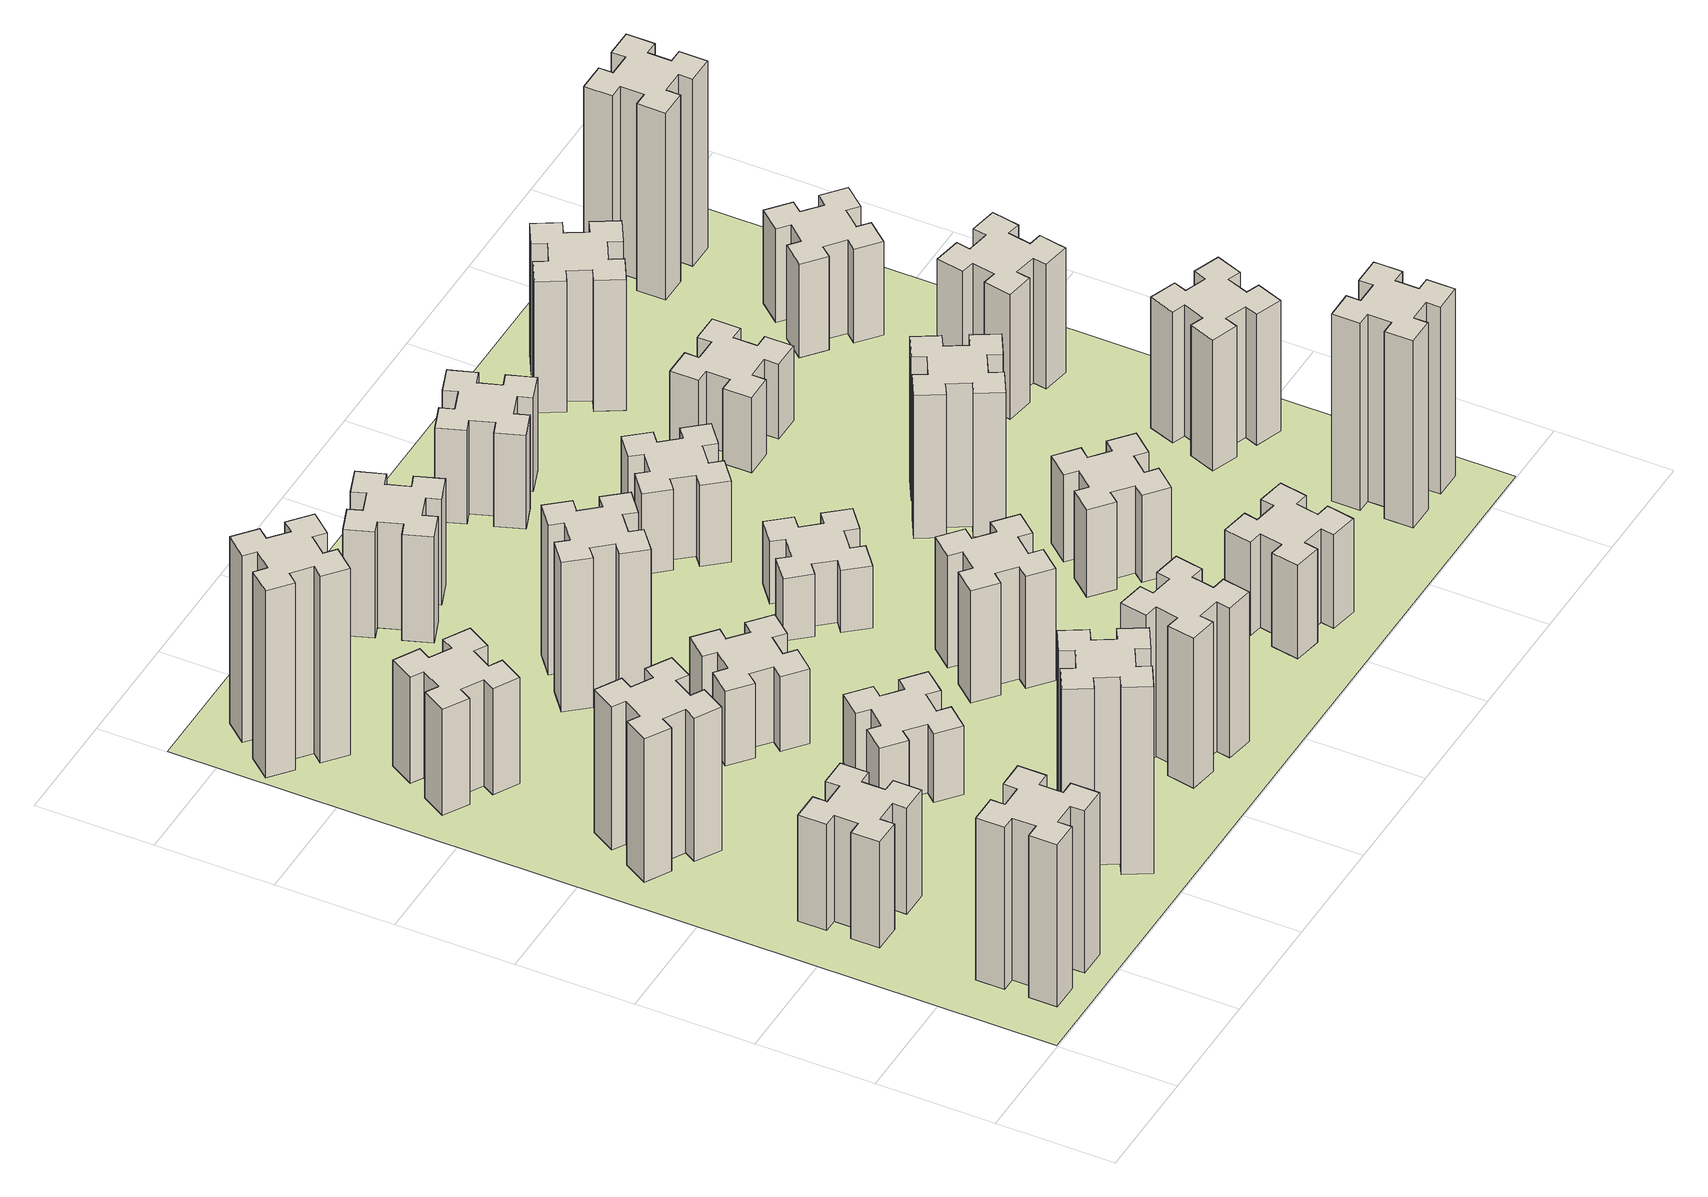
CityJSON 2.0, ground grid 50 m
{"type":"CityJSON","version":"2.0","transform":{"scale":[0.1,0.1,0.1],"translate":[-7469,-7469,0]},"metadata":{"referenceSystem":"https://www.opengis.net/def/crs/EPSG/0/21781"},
"CityObjects":{
"building1":{"type":"Building","attributes":{"class":"1000","function":"1000","usage":"1000","yearOfConstruction":2016,"roofType":"1000","measuredHeight":78,"storeysAboveGround":30,"storeysBelowGround":0},"geometry":[{"type":"Solid","lod":"1","boundaries":[[[[0,1,2,3,4,5,6,7,8,9,10,11,12,13,14,15,16,17,18,19]],[[17,16,20,21]],[[16,15,22,20]],[[15,14,23,22]],[[14,13,24,23]],[[13,12,25,24]],[[12,11,26,25]],[[11,10,27,26]],[[10,9,28,27]],[[9,8,29,28]],[[8,7,30,29]],[[7,6,31,30]],[[6,5,32,31]],[[5,4,33,32]],[[4,3,34,33]],[[3,2,35,34]],[[2,1,36,35]],[[1,0,37,36]],[[0,19,38,37]],[[19,18,39,38]],[[18,17,21,39]],[[24,25,26,27,28,29,30,31,32,33,34,35,36,37,38,39,21,20,22,23]]]]}]},
"building2":{"type":"Building","attributes":{"class":"1000","function":"1000","usage":"1000","yearOfConstruction":2016,"roofType":"1000","measuredHeight":51,"storeysAboveGround":30,"storeysBelowGround":0},"geometry":[{"type":"Solid","lod":"1","boundaries":[[[[40,41,42,43,44,45,46,47,48,49,50,51,52,53,54,55,56,57,58,59]],[[57,56,60,61]],[[56,55,62,60]],[[55,54,63,62]],[[54,53,64,63]],[[53,52,65,64]],[[52,51,66,65]],[[51,50,67,66]],[[50,49,68,67]],[[49,48,69,68]],[[48,47,70,69]],[[47,46,71,70]],[[46,45,72,71]],[[45,44,73,72]],[[44,43,74,73]],[[43,42,75,74]],[[42,41,76,75]],[[41,40,77,76]],[[40,59,78,77]],[[59,58,79,78]],[[58,57,61,79]],[[64,65,66,67,68,69,70,71,72,73,74,75,76,77,78,79,61,60,62,63]]]]}]},
"building3":{"type":"Building","attributes":{"class":"1000","function":"1000","usage":"1000","yearOfConstruction":2016,"roofType":"1000","measuredHeight":69,"storeysAboveGround":30,"storeysBelowGround":0},"geometry":[{"type":"Solid","lod":"1","boundaries":[[[[80,81,82,83,84,85,86,87,88,89,90,91,92,93,94,95,96,97,98,99]],[[97,96,100,101]],[[96,95,102,100]],[[95,94,103,102]],[[94,93,104,103]],[[93,92,105,104]],[[92,91,106,105]],[[91,90,107,106]],[[90,89,108,107]],[[89,88,109,108]],[[88,87,110,109]],[[87,86,111,110]],[[86,85,112,111]],[[85,84,113,112]],[[84,83,114,113]],[[83,82,115,114]],[[82,81,116,115]],[[81,80,117,116]],[[80,99,118,117]],[[99,98,119,118]],[[98,97,101,119]],[[104,105,106,107,108,109,110,111,112,113,114,115,116,117,118,119,101,100,102,103]]]]}]},
"building4":{"type":"Building","attributes":{"class":"1000","function":"1000","usage":"1000","yearOfConstruction":2016,"roofType":"1000","measuredHeight":51,"storeysAboveGround":30,"storeysBelowGround":0},"geometry":[{"type":"Solid","lod":"1","boundaries":[[[[120,121,122,123,124,125,126,127,128,129,130,131,132,133,134,135,136,137,138,139]],[[137,136,140,141]],[[136,135,142,140]],[[135,134,143,142]],[[134,133,144,143]],[[133,132,145,144]],[[132,131,146,145]],[[131,130,147,146]],[[130,129,148,147]],[[129,128,149,148]],[[128,127,150,149]],[[127,126,151,150]],[[126,125,152,151]],[[125,124,153,152]],[[124,123,154,153]],[[123,122,155,154]],[[122,121,156,155]],[[121,120,157,156]],[[120,139,158,157]],[[139,138,159,158]],[[138,137,141,159]],[[144,145,146,147,148,149,150,151,152,153,154,155,156,157,158,159,141,140,142,143]]]]}]},
"building5":{"type":"Building","attributes":{"class":"1000","function":"1000","usage":"1000","yearOfConstruction":2016,"roofType":"1000","measuredHeight":90,"storeysAboveGround":30,"storeysBelowGround":0},"geometry":[{"type":"Solid","lod":"1","boundaries":[[[[160,161,162,163,164,165,166,167,168,169,170,171,172,173,174,175,176,177,178,179]],[[177,176,180,181]],[[176,175,182,180]],[[175,174,183,182]],[[174,173,184,183]],[[173,172,185,184]],[[172,171,186,185]],[[171,170,187,186]],[[170,169,188,187]],[[169,168,189,188]],[[168,167,190,189]],[[167,166,191,190]],[[166,165,192,191]],[[165,164,193,192]],[[164,163,194,193]],[[163,162,195,194]],[[162,161,196,195]],[[161,160,197,196]],[[160,179,198,197]],[[179,178,199,198]],[[178,177,181,199]],[[184,185,186,187,188,189,190,191,192,193,194,195,196,197,198,199,181,180,182,183]]]]}]},
"building6":{"type":"Building","attributes":{"class":"1000","function":"1000","usage":"1000","yearOfConstruction":2016,"roofType":"1000","measuredHeight":90,"storeysAboveGround":30,"storeysBelowGround":0},"geometry":[{"type":"Solid","lod":"1","boundaries":[[[[200,201,202,203,204,205,206,207,208,209,210,211,212,213,214,215,216,217,218,219]],[[217,216,220,221]],[[216,215,222,220]],[[215,214,223,222]],[[214,213,224,223]],[[213,212,225,224]],[[212,211,226,225]],[[211,210,227,226]],[[210,209,228,227]],[[209,208,229,228]],[[208,207,230,229]],[[207,206,231,230]],[[206,205,232,231]],[[205,204,233,232]],[[204,203,234,233]],[[203,202,235,234]],[[202,201,236,235]],[[201,200,237,236]],[[200,219,238,237]],[[219,218,239,238]],[[218,217,221,239]],[[224,225,226,227,228,229,230,231,232,233,234,235,236,237,238,239,221,220,222,223]]]]}]},
"building7":{"type":"Building","attributes":{"class":"1000","function":"1000","usage":"1000","yearOfConstruction":2016,"roofType":"1000","measuredHeight":33,"storeysAboveGround":30,"storeysBelowGround":0},"geometry":[{"type":"Solid","lod":"1","boundaries":[[[[240,241,242,243,244,245,246,247,248,249,250,251,252,253,254,255,256,257,258,259]],[[257,256,260,261]],[[256,255,262,260]],[[255,254,263,262]],[[254,253,264,263]],[[253,252,265,264]],[[252,251,266,265]],[[251,250,267,266]],[[250,249,268,267]],[[249,248,269,268]],[[248,247,270,269]],[[247,246,271,270]],[[246,245,272,271]],[[245,244,273,272]],[[244,243,274,273]],[[243,242,275,274]],[[242,241,276,275]],[[241,240,277,276]],[[240,259,278,277]],[[259,258,279,278]],[[258,257,261,279]],[[264,265,266,267,268,269,270,271,272,273,274,275,276,277,278,279,261,260,262,263]]]]}]},
"building8":{"type":"Building","attributes":{"class":"1000","function":"1000","usage":"1000","yearOfConstruction":2016,"roofType":"1000","measuredHeight":36,"storeysAboveGround":30,"storeysBelowGround":0},"geometry":[{"type":"Solid","lod":"1","boundaries":[[[[280,281,282,283,284,285,286,287,288,289,290,291,292,293,294,295,296,297,298,299]],[[297,296,300,301]],[[296,295,302,300]],[[295,294,303,302]],[[294,293,304,303]],[[293,292,305,304]],[[292,291,306,305]],[[291,290,307,306]],[[290,289,308,307]],[[289,288,309,308]],[[288,287,310,309]],[[287,286,311,310]],[[286,285,312,311]],[[285,284,313,312]],[[284,283,314,313]],[[283,282,315,314]],[[282,281,316,315]],[[281,280,317,316]],[[280,299,318,317]],[[299,298,319,318]],[[298,297,301,319]],[[304,305,306,307,308,309,310,311,312,313,314,315,316,317,318,319,301,300,302,303]]]]}]},
"building9":{"type":"Building","attributes":{"class":"1000","function":"1000","usage":"1000","yearOfConstruction":2016,"roofType":"1000","measuredHeight":72,"storeysAboveGround":30,"storeysBelowGround":0},"geometry":[{"type":"Solid","lod":"1","boundaries":[[[[320,321,322,323,324,325,326,327,328,329,330,331,332,333,334,335,336,337,338,339]],[[337,336,340,341]],[[336,335,342,340]],[[335,334,343,342]],[[334,333,344,343]],[[333,332,345,344]],[[332,331,346,345]],[[331,330,347,346]],[[330,329,348,347]],[[329,328,349,348]],[[328,327,350,349]],[[327,326,351,350]],[[326,325,352,351]],[[325,324,353,352]],[[324,323,354,353]],[[323,322,355,354]],[[322,321,356,355]],[[321,320,357,356]],[[320,339,358,357]],[[339,338,359,358]],[[338,337,341,359]],[[344,345,346,347,348,349,350,351,352,353,354,355,356,357,358,359,341,340,342,343]]]]}]},
"building10":{"type":"Building","attributes":{"class":"1000","function":"1000","usage":"1000","yearOfConstruction":2016,"roofType":"1000","measuredHeight":72,"storeysAboveGround":30,"storeysBelowGround":0},"geometry":[{"type":"Solid","lod":"1","boundaries":[[[[360,361,362,363,364,365,366,367,368,369,370,371,372,373,374,375,376,377,378,379]],[[377,376,380,381]],[[376,375,382,380]],[[375,374,383,382]],[[374,373,384,383]],[[373,372,385,384]],[[372,371,386,385]],[[371,370,387,386]],[[370,369,388,387]],[[369,368,389,388]],[[368,367,390,389]],[[367,366,391,390]],[[366,365,392,391]],[[365,364,393,392]],[[364,363,394,393]],[[363,362,395,394]],[[362,361,396,395]],[[361,360,397,396]],[[360,379,398,397]],[[379,378,399,398]],[[378,377,381,399]],[[384,385,386,387,388,389,390,391,392,393,394,395,396,397,398,399,381,380,382,383]]]]}]},
"building11":{"type":"Building","attributes":{"class":"1000","function":"1000","usage":"1000","yearOfConstruction":2016,"roofType":"1000","measuredHeight":51,"storeysAboveGround":30,"storeysBelowGround":0},"geometry":[{"type":"Solid","lod":"1","boundaries":[[[[400,401,402,403,404,405,406,407,408,409,410,411,412,413,414,415,416,417,418,419]],[[417,416,420,421]],[[416,415,422,420]],[[415,414,423,422]],[[414,413,424,423]],[[413,412,425,424]],[[412,411,426,425]],[[411,410,427,426]],[[410,409,428,427]],[[409,408,429,428]],[[408,407,430,429]],[[407,406,431,430]],[[406,405,432,431]],[[405,404,433,432]],[[404,403,434,433]],[[403,402,435,434]],[[402,401,436,435]],[[401,400,437,436]],[[400,419,438,437]],[[419,418,439,438]],[[418,417,421,439]],[[424,425,426,427,428,429,430,431,432,433,434,435,436,437,438,439,421,420,422,423]]]]}]},
"building12":{"type":"Building","attributes":{"class":"1000","function":"1000","usage":"1000","yearOfConstruction":2016,"roofType":"1000","measuredHeight":54,"storeysAboveGround":30,"storeysBelowGround":0},"geometry":[{"type":"Solid","lod":"1","boundaries":[[[[440,441,442,443,444,445,446,447,448,449,450,451,452,453,454,455,456,457,458,459]],[[457,456,460,461]],[[456,455,462,460]],[[455,454,463,462]],[[454,453,464,463]],[[453,452,465,464]],[[452,451,466,465]],[[451,450,467,466]],[[450,449,468,467]],[[449,448,469,468]],[[448,447,470,469]],[[447,446,471,470]],[[446,445,472,471]],[[445,444,473,472]],[[444,443,474,473]],[[443,442,475,474]],[[442,441,476,475]],[[441,440,477,476]],[[440,459,478,477]],[[459,458,479,478]],[[458,457,461,479]],[[464,465,466,467,468,469,470,471,472,473,474,475,476,477,478,479,461,460,462,463]]]]}]},
"building13":{"type":"Building","attributes":{"class":"1000","function":"1000","usage":"1000","yearOfConstruction":2016,"roofType":"1000","measuredHeight":30,"storeysAboveGround":30,"storeysBelowGround":0},"geometry":[{"type":"Solid","lod":"1","boundaries":[[[[480,481,482,483,484,485,486,487,488,489,490,491,492,493,494,495,496,497,498,499]],[[497,496,500,501]],[[496,495,502,500]],[[495,494,503,502]],[[494,493,504,503]],[[493,492,505,504]],[[492,491,506,505]],[[491,490,507,506]],[[490,489,508,507]],[[489,488,509,508]],[[488,487,510,509]],[[487,486,511,510]],[[486,485,512,511]],[[485,484,513,512]],[[484,483,514,513]],[[483,482,515,514]],[[482,481,516,515]],[[481,480,517,516]],[[480,499,518,517]],[[499,498,519,518]],[[498,497,501,519]],[[504,505,506,507,508,509,510,511,512,513,514,515,516,517,518,519,501,500,502,503]]]]}]},
"building14":{"type":"Building","attributes":{"class":"1000","function":"1000","usage":"1000","yearOfConstruction":2016,"roofType":"1000","measuredHeight":45,"storeysAboveGround":30,"storeysBelowGround":0},"geometry":[{"type":"Solid","lod":"1","boundaries":[[[[520,521,522,523,524,525,526,527,528,529,530,531,532,533,534,535,536,537,538,539]],[[537,536,540,541]],[[536,535,542,540]],[[535,534,543,542]],[[534,533,544,543]],[[533,532,545,544]],[[532,531,546,545]],[[531,530,547,546]],[[530,529,548,547]],[[529,528,549,548]],[[528,527,550,549]],[[527,526,551,550]],[[526,525,552,551]],[[525,524,553,552]],[[524,523,554,553]],[[523,522,555,554]],[[522,521,556,555]],[[521,520,557,556]],[[520,539,558,557]],[[539,538,559,558]],[[538,537,541,559]],[[544,545,546,547,548,549,550,551,552,553,554,555,556,557,558,559,541,540,542,543]]]]}]},
"building15":{"type":"Building","attributes":{"class":"1000","function":"1000","usage":"1000","yearOfConstruction":2016,"roofType":"1000","measuredHeight":39,"storeysAboveGround":30,"storeysBelowGround":0},"geometry":[{"type":"Solid","lod":"1","boundaries":[[[[560,561,562,563,564,565,566,567,568,569,570,571,572,573,574,575,576,577,578,579]],[[577,576,580,581]],[[576,575,582,580]],[[575,574,583,582]],[[574,573,584,583]],[[573,572,585,584]],[[572,571,586,585]],[[571,570,587,586]],[[570,569,588,587]],[[569,568,589,588]],[[568,567,590,589]],[[567,566,591,590]],[[566,565,592,591]],[[565,564,593,592]],[[564,563,594,593]],[[563,562,595,594]],[[562,561,596,595]],[[561,560,597,596]],[[560,579,598,597]],[[579,578,599,598]],[[578,577,581,599]],[[584,585,586,587,588,589,590,591,592,593,594,595,596,597,598,599,581,580,582,583]]]]}]},
"building16":{"type":"Building","attributes":{"class":"1000","function":"1000","usage":"1000","yearOfConstruction":2016,"roofType":"1000","measuredHeight":45,"storeysAboveGround":30,"storeysBelowGround":0},"geometry":[{"type":"Solid","lod":"1","boundaries":[[[[600,601,602,603,604,605,606,607,608,609,610,611,612,613,614,615,616,617,618,619]],[[617,616,620,621]],[[616,615,622,620]],[[615,614,623,622]],[[614,613,624,623]],[[613,612,625,624]],[[612,611,626,625]],[[611,610,627,626]],[[610,609,628,627]],[[609,608,629,628]],[[608,607,630,629]],[[607,606,631,630]],[[606,605,632,631]],[[605,604,633,632]],[[604,603,634,633]],[[603,602,635,634]],[[602,601,636,635]],[[601,600,637,636]],[[600,619,638,637]],[[619,618,639,638]],[[618,617,621,639]],[[624,625,626,627,628,629,630,631,632,633,634,635,636,637,638,639,621,620,622,623]]]]}]},
"building17":{"type":"Building","attributes":{"class":"1000","function":"1000","usage":"1000","yearOfConstruction":2016,"roofType":"1000","measuredHeight":42,"storeysAboveGround":30,"storeysBelowGround":0},"geometry":[{"type":"Solid","lod":"1","boundaries":[[[[640,641,642,643,644,645,646,647,648,649,650,651,652,653,654,655,656,657,658,659]],[[657,656,660,661]],[[656,655,662,660]],[[655,654,663,662]],[[654,653,664,663]],[[653,652,665,664]],[[652,651,666,665]],[[651,650,667,666]],[[650,649,668,667]],[[649,648,669,668]],[[648,647,670,669]],[[647,646,671,670]],[[646,645,672,671]],[[645,644,673,672]],[[644,643,674,673]],[[643,642,675,674]],[[642,641,676,675]],[[641,640,677,676]],[[640,659,678,677]],[[659,658,679,678]],[[658,657,661,679]],[[664,665,666,667,668,669,670,671,672,673,674,675,676,677,678,679,661,660,662,663]]]]}]},
"building18":{"type":"Building","attributes":{"class":"1000","function":"1000","usage":"1000","yearOfConstruction":2016,"roofType":"1000","measuredHeight":69,"storeysAboveGround":30,"storeysBelowGround":0},"geometry":[{"type":"Solid","lod":"1","boundaries":[[[[680,681,682,683,684,685,686,687,688,689,690,691,692,693,694,695,696,697,698,699]],[[697,696,700,701]],[[696,695,702,700]],[[695,694,703,702]],[[694,693,704,703]],[[693,692,705,704]],[[692,691,706,705]],[[691,690,707,706]],[[690,689,708,707]],[[689,688,709,708]],[[688,687,710,709]],[[687,686,711,710]],[[686,685,712,711]],[[685,684,713,712]],[[684,683,714,713]],[[683,682,715,714]],[[682,681,716,715]],[[681,680,717,716]],[[680,699,718,717]],[[699,698,719,718]],[[698,697,701,719]],[[704,705,706,707,708,709,710,711,712,713,714,715,716,717,718,719,701,700,702,703]]]]}]},
"building19":{"type":"Building","attributes":{"class":"1000","function":"1000","usage":"1000","yearOfConstruction":2016,"roofType":"1000","measuredHeight":36,"storeysAboveGround":30,"storeysBelowGround":0},"geometry":[{"type":"Solid","lod":"1","boundaries":[[[[720,721,722,723,724,725,726,727,728,729,730,731,732,733,734,735,736,737,738,739]],[[737,736,740,741]],[[736,735,742,740]],[[735,734,743,742]],[[734,733,744,743]],[[733,732,745,744]],[[732,731,746,745]],[[731,730,747,746]],[[730,729,748,747]],[[729,728,749,748]],[[728,727,750,749]],[[727,726,751,750]],[[726,725,752,751]],[[725,724,753,752]],[[724,723,754,753]],[[723,722,755,754]],[[722,721,756,755]],[[721,720,757,756]],[[720,739,758,757]],[[739,738,759,758]],[[738,737,741,759]],[[744,745,746,747,748,749,750,751,752,753,754,755,756,757,758,759,741,740,742,743]]]]}]},
"building20":{"type":"Building","attributes":{"class":"1000","function":"1000","usage":"1000","yearOfConstruction":2016,"roofType":"1000","measuredHeight":90,"storeysAboveGround":30,"storeysBelowGround":0},"geometry":[{"type":"Solid","lod":"1","boundaries":[[[[760,761,762,763,764,765,766,767,768,769,770,771,772,773,774,775,776,777,778,779]],[[777,776,780,781]],[[776,775,782,780]],[[775,774,783,782]],[[774,773,784,783]],[[773,772,785,784]],[[772,771,786,785]],[[771,770,787,786]],[[770,769,788,787]],[[769,768,789,788]],[[768,767,790,789]],[[767,766,791,790]],[[766,765,792,791]],[[765,764,793,792]],[[764,763,794,793]],[[763,762,795,794]],[[762,761,796,795]],[[761,760,797,796]],[[760,779,798,797]],[[779,778,799,798]],[[778,777,781,799]],[[784,785,786,787,788,789,790,791,792,793,794,795,796,797,798,799,781,780,782,783]]]]}]},
"building21":{"type":"Building","attributes":{"class":"1000","function":"1000","usage":"1000","yearOfConstruction":2016,"roofType":"1000","measuredHeight":63,"storeysAboveGround":30,"storeysBelowGround":0},"geometry":[{"type":"Solid","lod":"1","boundaries":[[[[800,801,802,803,804,805,806,807,808,809,810,811,812,813,814,815,816,817,818,819]],[[817,816,820,821]],[[816,815,822,820]],[[815,814,823,822]],[[814,813,824,823]],[[813,812,825,824]],[[812,811,826,825]],[[811,810,827,826]],[[810,809,828,827]],[[809,808,829,828]],[[808,807,830,829]],[[807,806,831,830]],[[806,805,832,831]],[[805,804,833,832]],[[804,803,834,833]],[[803,802,835,834]],[[802,801,836,835]],[[801,800,837,836]],[[800,819,838,837]],[[819,818,839,838]],[[818,817,821,839]],[[824,825,826,827,828,829,830,831,832,833,834,835,836,837,838,839,821,820,822,823]]]]}]},
"building22":{"type":"Building","attributes":{"class":"1000","function":"1000","usage":"1000","yearOfConstruction":2016,"roofType":"1000","measuredHeight":63,"storeysAboveGround":30,"storeysBelowGround":0},"geometry":[{"type":"Solid","lod":"1","boundaries":[[[[840,841,842,843,844,845,846,847,848,849,850,851,852,853,854,855,856,857,858,859]],[[857,856,860,861]],[[856,855,862,860]],[[855,854,863,862]],[[854,853,864,863]],[[853,852,865,864]],[[852,851,866,865]],[[851,850,867,866]],[[850,849,868,867]],[[849,848,869,868]],[[848,847,870,869]],[[847,846,871,870]],[[846,845,872,871]],[[845,844,873,872]],[[844,843,874,873]],[[843,842,875,874]],[[842,841,876,875]],[[841,840,877,876]],[[840,859,878,877]],[[859,858,879,878]],[[858,857,861,879]],[[864,865,866,867,868,869,870,871,872,873,874,875,876,877,878,879,861,860,862,863]]]]}]},
"building23":{"type":"Building","attributes":{"class":"1000","function":"1000","usage":"1000","yearOfConstruction":2016,"roofType":"1000","measuredHeight":60,"storeysAboveGround":30,"storeysBelowGround":0},"geometry":[{"type":"Solid","lod":"1","boundaries":[[[[880,881,882,883,884,885,886,887,888,889,890,891,892,893,894,895,896,897,898,899]],[[897,896,900,901]],[[896,895,902,900]],[[895,894,903,902]],[[894,893,904,903]],[[893,892,905,904]],[[892,891,906,905]],[[891,890,907,906]],[[890,889,908,907]],[[889,888,909,908]],[[888,887,910,909]],[[887,886,911,910]],[[886,885,912,911]],[[885,884,913,912]],[[884,883,914,913]],[[883,882,915,914]],[[882,881,916,915]],[[881,880,917,916]],[[880,899,918,917]],[[899,898,919,918]],[[898,897,901,919]],[[904,905,906,907,908,909,910,911,912,913,914,915,916,917,918,919,901,900,902,903]]]]}]},
"building24":{"type":"Building","attributes":{"class":"1000","function":"1000","usage":"1000","yearOfConstruction":2016,"roofType":"1000","measuredHeight":45,"storeysAboveGround":30,"storeysBelowGround":0},"geometry":[{"type":"Solid","lod":"1","boundaries":[[[[920,921,922,923,924,925,926,927,928,929,930,931,932,933,934,935,936,937,938,939]],[[937,936,940,941]],[[936,935,942,940]],[[935,934,943,942]],[[934,933,944,943]],[[933,932,945,944]],[[932,931,946,945]],[[931,930,947,946]],[[930,929,948,947]],[[929,928,949,948]],[[928,927,950,949]],[[927,926,951,950]],[[926,925,952,951]],[[925,924,953,952]],[[924,923,954,953]],[[923,922,955,954]],[[922,921,956,955]],[[921,920,957,956]],[[920,939,958,957]],[[939,938,959,958]],[[938,937,941,959]],[[944,945,946,947,948,949,950,951,952,953,954,955,956,957,958,959,941,940,942,943]]]]}]},
"building25":{"type":"Building","attributes":{"class":"1000","function":"1000","usage":"1000","yearOfConstruction":2016,"roofType":"1000","measuredHeight":90,"storeysAboveGround":30,"storeysBelowGround":0},"geometry":[{"type":"Solid","lod":"1","boundaries":[[[[960,961,962,963,964,965,966,967,968,969,970,971,972,973,974,975,976,977,978,979]],[[977,976,980,981]],[[976,975,982,980]],[[975,974,983,982]],[[974,973,984,983]],[[973,972,985,984]],[[972,971,986,985]],[[971,970,987,986]],[[970,969,988,987]],[[969,968,989,988]],[[968,967,990,989]],[[967,966,991,990]],[[966,965,992,991]],[[965,964,993,992]],[[964,963,994,993]],[[963,962,995,994]],[[962,961,996,995]],[[961,960,997,996]],[[960,979,998,997]],[[979,978,999,998]],[[978,977,981,999]],[[984,985,986,987,988,989,990,991,992,993,994,995,996,997,998,999,981,980,982,983]]]]}]},
"landuse1":{"type":"LandUse","attributes":{"name":"plot1","function":"1010"},"geometry":[{"type":"MultiSurface","lod":"1","boundaries":[[[1000,1001,1002,1003]]]}]}
},
"vertices":[
[265,325,0],[265,225,0],[205,225,0],[205,105,0],[325,105,0],[325,165,0],[425,165,0],[425,105,0],[545,105,0],[545,225,0],[485,225,0],[485,325,0],[545,325,0],[545,445,0],[425,445,0],[425,385,0],[325,385,0],[325,445,0],[205,445,0],[205,325,0],[325,385,780],[325,445,780],[425,385,780],[425,445,780],[545,445,780],[545,325,780],[485,325,780],[485,225,780],[545,225,780],[545,105,780],[425,105,780],[425,165,780],[325,165,780],[325,105,780],[205,105,780],[205,225,780],[265,225,780],[265,325,780],[205,325,780],[205,445,780],
[265,1065,0],[265,965,0],[205,965,0],[205,845,0],[325,845,0],[325,905,0],[425,905,0],[425,845,0],[545,845,0],[545,965,0],[485,965,0],[485,1065,0],[545,1065,0],[545,1185,0],[425,1185,0],[425,1125,0],[325,1125,0],[325,1185,0],[205,1185,0],[205,1065,0],[325,1125,510],[325,1185,510],[425,1125,510],[425,1185,510],[545,1185,510],[545,1065,510],[485,1065,510],[485,965,510],[545,965,510],[545,845,510],[425,845,510],[425,905,510],[325,905,510],[325,845,510],[205,845,510],[205,965,510],[265,965,510],[265,1065,510],[205,1065,510],[205,1185,510],
[474,1926,0],[387,1976,0],[417,2028,0],[313,2088,0],[253,1984,0],[305,1954,0],[255,1867,0],[203,1897,0],[143,1793,0],[247,1733,0],[277,1785,0],[364,1735,0],[334,1683,0],[438,1623,0],[498,1727,0],[446,1757,0],[496,1844,0],[548,1814,0],[608,1918,0],[504,1978,0],[496,1844,690],[548,1814,690],[446,1757,690],[498,1727,690],[438,1623,690],[334,1683,690],[364,1735,690],[277,1785,690],[247,1733,690],[143,1793,690],[203,1897,690],[255,1867,690],[305,1954,690],[253,1984,690],[313,2088,690],[417,2028,690],[387,1976,690],[474,1926,690],[504,1978,690],[608,1918,690],
[446,2597,0],[496,2684,0],[548,2654,0],[608,2758,0],[504,2818,0],[474,2766,0],[387,2816,0],[417,2868,0],[313,2928,0],[253,2824,0],[305,2794,0],[255,2707,0],[203,2737,0],[143,2633,0],[247,2573,0],[277,2625,0],[364,2575,0],[334,2523,0],[438,2463,0],[498,2567,0],[364,2575,510],[334,2523,510],[277,2625,510],[247,2573,510],[143,2633,510],[203,2737,510],[255,2707,510],[305,2794,510],[253,2824,510],[313,2928,510],[417,2868,510],[387,2816,510],[474,2766,510],[504,2818,510],[608,2758,510],[548,2654,510],[496,2684,510],[446,2597,510],[498,2567,510],[438,2463,510],
[1127,255,0],[1214,305,0],[1244,253,0],[1348,313,0],[1288,417,0],[1236,387,0],[1186,474,0],[1238,504,0],[1178,608,0],[1074,548,0],[1104,496,0],[1017,446,0],[987,498,0],[883,438,0],[943,334,0],[995,364,0],[1045,277,0],[993,247,0],[1053,143,0],[1157,203,0],[1045,277,900],[993,247,900],[995,364,900],[943,334,900],[883,438,900],[987,498,900],[1017,446,900],[1104,496,900],[1074,548,900],[1178,608,900],[1238,504,900],[1186,474,900],[1236,387,900],[1288,417,900],[1348,313,900],[1244,253,900],[1214,305,900],[1127,255,900],[1157,203,900],[1053,143,900],
[384,3387,0],[308,3452,0],[346,3498,0],[254,3575,0],[177,3483,0],[223,3444,0],[159,3368,0],[113,3406,0],[36,3314,0],[128,3237,0],[166,3283,0],[243,3219,0],[204,3173,0],[296,3096,0],[373,3188,0],[327,3226,0],[392,3303,0],[438,3264,0],[515,3356,0],[423,3433,0],[392,3303,900],[438,3264,900],[327,3226,900],[373,3188,900],[296,3096,900],[204,3173,900],[243,3219,900],[166,3283,900],[128,3237,900],[36,3314,900],[113,3406,900],[159,3368,900],[223,3444,900],[177,3483,900],[254,3575,900],[346,3498,900],[308,3452,900],[384,3387,900],[423,3433,900],[515,3356,900],
[1224,1267,0],[1148,1332,0],[1186,1378,0],[1094,1455,0],[1017,1363,0],[1063,1324,0],[999,1248,0],[953,1286,0],[876,1194,0],[968,1117,0],[1006,1163,0],[1083,1099,0],[1044,1053,0],[1136,976,0],[1213,1068,0],[1167,1106,0],[1232,1183,0],[1278,1144,0],[1355,1236,0],[1263,1313,0],[1232,1183,330],[1278,1144,330],[1167,1106,330],[1213,1068,330],[1136,976,330],[1044,1053,330],[1083,1099,330],[1006,1163,330],[968,1117,330],[876,1194,330],[953,1286,330],[999,1248,330],[1063,1324,330],[1017,1363,330],[1094,1455,330],[1186,1378,330],[1148,1332,330],[1224,1267,330],[1263,1313,330],[1355,1236,330],
[1063,1964,0],[999,1888,0],[953,1926,0],[876,1834,0],[968,1757,0],[1006,1803,0],[1083,1739,0],[1044,1693,0],[1136,1616,0],[1213,1708,0],[1167,1746,0],[1232,1823,0],[1278,1784,0],[1355,1876,0],[1263,1953,0],[1224,1907,0],[1148,1972,0],[1186,2018,0],[1094,2095,0],[1017,2003,0],[1148,1972,360],[1186,2018,360],[1224,1907,360],[1263,1953,360],[1355,1876,360],[1278,1784,360],[1232,1823,360],[1167,1746,360],[1213,1708,360],[1136,1616,360],[1044,1693,360],[1083,1739,360],[1006,1803,360],[968,1757,360],[876,1834,360],[953,1926,360],[999,1888,360],[1063,1964,360],[1017,2003,360],[1094,2095,360],
[999,2463,0],[1063,2386,0],[1017,2348,0],[1094,2256,0],[1186,2333,0],[1148,2379,0],[1224,2443,0],[1263,2397,0],[1355,2474,0],[1278,2566,0],[1232,2528,0],[1167,2604,0],[1213,2643,0],[1136,2735,0],[1044,2658,0],[1083,2612,0],[1006,2547,0],[968,2593,0],[876,2516,0],[953,2424,0],[1006,2547,720],[968,2593,720],[1083,2612,720],[1044,2658,720],[1136,2735,720],[1213,2643,720],[1167,2604,720],[1232,2528,720],[1278,2566,720],[1355,2474,720],[1263,2397,720],[1224,2443,720],[1148,2379,720],[1186,2333,720],[1094,2256,720],[1017,2348,720],[1063,2386,720],[999,2463,720],[953,2424,720],[876,2516,720],
[1855,307,0],[1872,405,0],[1931,395,0],[1952,513,0],[1834,534,0],[1824,475,0],[1725,492,0],[1736,551,0],[1617,572,0],[1597,454,0],[1656,444,0],[1638,345,0],[1579,356,0],[1558,237,0],[1677,217,0],[1687,276,0],[1785,258,0],[1775,199,0],[1893,178,0],[1914,297,0],[1785,258,720],[1775,199,720],[1687,276,720],[1677,217,720],[1558,237,720],[1579,356,720],[1638,345,720],[1656,444,720],[1597,454,720],[1617,572,720],[1736,551,720],[1725,492,720],[1824,475,720],[1834,534,720],[1952,513,720],[1931,395,720],[1872,405,720],[1855,307,720],[1914,297,720],[1893,178,720],
[1125,3456,0],[1031,3422,0],[1010,3478,0],[897,3437,0],[939,3324,0],[995,3345,0],[1029,3251,0],[973,3230,0],[1014,3117,0],[1127,3159,0],[1106,3215,0],[1200,3249,0],[1220,3193,0],[1333,3234,0],[1292,3347,0],[1236,3326,0],[1202,3420,0],[1258,3440,0],[1217,3553,0],[1104,3512,0],[1202,3420,510],[1258,3440,510],[1236,3326,510],[1292,3347,510],[1333,3234,510],[1220,3193,510],[1200,3249,510],[1106,3215,510],[1127,3159,510],[1014,3117,510],[973,3230,510],[1029,3251,510],[995,3345,510],[939,3324,510],[897,3437,510],[1010,3478,510],[1031,3422,510],[1125,3456,510],[1104,3512,510],[1217,3553,510],
[1746,1163,0],[1823,1099,0],[1784,1053,0],[1876,976,0],[1953,1068,0],[1907,1106,0],[1972,1183,0],[2018,1144,0],[2095,1236,0],[2003,1313,0],[1964,1267,0],[1888,1332,0],[1926,1378,0],[1834,1455,0],[1757,1363,0],[1803,1324,0],[1739,1248,0],[1693,1286,0],[1616,1194,0],[1708,1117,0],[1739,1248,540],[1693,1286,540],[1803,1324,540],[1757,1363,540],[1834,1455,540],[1926,1378,540],[1888,1332,540],[1964,1267,540],[2003,1313,540],[2095,1236,540],[2018,1144,540],[1972,1183,540],[1907,1106,540],[1953,1068,540],[1876,976,540],[1784,1053,540],[1823,1099,540],[1746,1163,540],[1708,1117,540],[1616,1194,540],
[1972,1988,0],[1907,2064,0],[1953,2103,0],[1876,2195,0],[1784,2118,0],[1823,2072,0],[1746,2007,0],[1708,2053,0],[1616,1976,0],[1693,1884,0],[1739,1923,0],[1803,1846,0],[1757,1808,0],[1834,1716,0],[1926,1793,0],[1888,1839,0],[1964,1903,0],[2003,1857,0],[2095,1934,0],[2018,2026,0],[1964,1903,300],[2003,1857,300],[1888,1839,300],[1926,1793,300],[1834,1716,300],[1757,1808,300],[1803,1846,300],[1739,1923,300],[1693,1884,300],[1616,1976,300],[1708,2053,300],[1746,2007,300],[1823,2072,300],[1784,2118,300],[1876,2195,300],[1953,2103,300],[1907,2064,300],[1972,1988,300],[2018,2026,300],[2095,1934,300],
[2496,444,0],[2478,345,0],[2419,356,0],[2398,237,0],[2517,217,0],[2527,276,0],[2625,258,0],[2615,199,0],[2733,178,0],[2754,297,0],[2695,307,0],[2712,405,0],[2771,395,0],[2792,513,0],[2674,534,0],[2664,475,0],[2565,492,0],[2576,551,0],[2457,572,0],[2437,454,0],[2565,492,450],[2576,551,450],[2664,475,450],[2674,534,450],[2792,513,450],[2771,395,450],[2712,405,450],[2695,307,450],[2754,297,450],[2733,178,450],[2615,199,450],[2625,258,450],[2527,276,450],[2517,217,450],[2398,237,450],[2419,356,450],[2478,345,450],[2496,444,450],[2437,454,450],[2457,572,450],
[1988,2479,0],[2064,2543,0],[2103,2497,0],[2195,2574,0],[2118,2666,0],[2072,2628,0],[2007,2704,0],[2053,2743,0],[1976,2835,0],[1884,2758,0],[1923,2712,0],[1846,2647,0],[1808,2693,0],[1716,2616,0],[1793,2524,0],[1839,2563,0],[1903,2486,0],[1857,2448,0],[1934,2356,0],[2026,2433,0],[1903,2486,390],[1857,2448,390],[1839,2563,390],[1793,2524,390],[1716,2616,390],[1808,2693,390],[1846,2647,390],[1923,2712,390],[1884,2758,390],[1976,2835,390],[2053,2743,390],[2007,2704,390],[2072,2628,390],[2118,2666,390],[2195,2574,390],[2103,2497,390],[2064,2543,390],[1988,2479,390],[2026,2433,390],[1934,2356,390],
[1865,3456,0],[1771,3422,0],[1750,3478,0],[1637,3437,0],[1679,3324,0],[1735,3345,0],[1769,3251,0],[1713,3230,0],[1754,3117,0],[1867,3159,0],[1846,3215,0],[1940,3249,0],[1960,3193,0],[2073,3234,0],[2032,3347,0],[1976,3326,0],[1942,3420,0],[1998,3440,0],[1957,3553,0],[1844,3512,0],[1942,3420,450],[1998,3440,450],[1976,3326,450],[2032,3347,450],[2073,3234,450],[1960,3193,450],[1940,3249,450],[1846,3215,450],[1867,3159,450],[1754,3117,450],[1713,3230,450],[1769,3251,450],[1735,3345,450],[1679,3324,450],[1637,3437,450],[1750,3478,450],[1771,3422,450],[1865,3456,450],[1844,3512,450],[1957,3553,450],
[2647,1006,0],[2712,1083,0],[2758,1044,0],[2835,1136,0],[2743,1213,0],[2704,1167,0],[2628,1232,0],[2666,1278,0],[2574,1355,0],[2497,1263,0],[2543,1224,0],[2479,1148,0],[2433,1186,0],[2356,1094,0],[2448,1017,0],[2486,1063,0],[2563,999,0],[2524,953,0],[2616,876,0],[2693,968,0],[2563,999,420],[2524,953,420],[2486,1063,420],[2448,1017,420],[2356,1094,420],[2433,1186,420],[2479,1148,420],[2543,1224,420],[2497,1263,420],[2574,1355,420],[2666,1278,420],[2628,1232,420],[2704,1167,420],[2743,1213,420],[2835,1136,420],[2758,1044,420],[2712,1083,420],[2647,1006,420],[2693,968,420],[2616,876,420],
[2475,1744,0],[2525,1657,0],[2473,1627,0],[2533,1523,0],[2637,1583,0],[2607,1635,0],[2694,1685,0],[2724,1633,0],[2828,1693,0],[2768,1797,0],[2716,1767,0],[2666,1854,0],[2718,1884,0],[2658,1988,0],[2554,1928,0],[2584,1876,0],[2497,1826,0],[2467,1878,0],[2363,1818,0],[2423,1714,0],[2497,1826,690],[2467,1878,690],[2584,1876,690],[2554,1928,690],[2658,1988,690],[2718,1884,690],[2666,1854,690],[2716,1767,690],[2768,1797,690],[2828,1693,690],[2724,1633,690],[2694,1685,690],[2607,1635,690],[2637,1583,690],[2533,1523,690],[2473,1627,690],[2525,1657,690],[2475,1744,690],[2423,1714,690],[2363,1818,690],
[2645,2805,0],[2545,2805,0],[2545,2865,0],[2425,2865,0],[2425,2745,0],[2485,2745,0],[2485,2645,0],[2425,2645,0],[2425,2525,0],[2545,2525,0],[2545,2585,0],[2645,2585,0],[2645,2525,0],[2765,2525,0],[2765,2645,0],[2705,2645,0],[2705,2745,0],[2765,2745,0],[2765,2865,0],[2645,2865,0],[2705,2745,360],[2765,2745,360],[2705,2645,360],[2765,2645,360],[2765,2525,360],[2645,2525,360],[2645,2585,360],[2545,2585,360],[2545,2525,360],[2425,2525,360],[2425,2645,360],[2485,2645,360],[2485,2745,360],[2425,2745,360],[2425,2865,360],[2545,2865,360],[2545,2805,360],[2645,2805,360],[2645,2865,360],[2765,2865,360],
[3325,425,0],[3325,325,0],[3265,325,0],[3265,205,0],[3385,205,0],[3385,265,0],[3485,265,0],[3485,205,0],[3605,205,0],[3605,325,0],[3545,325,0],[3545,425,0],[3605,425,0],[3605,545,0],[3485,545,0],[3485,485,0],[3385,485,0],[3385,545,0],[3265,545,0],[3265,425,0],[3385,485,900],[3385,545,900],[3485,485,900],[3485,545,900],[3605,545,900],[3605,425,900],[3545,425,900],[3545,325,900],[3605,325,900],[3605,205,900],[3485,205,900],[3485,265,900],[3385,265,900],[3385,205,900],[3265,205,900],[3265,325,900],[3325,325,900],[3325,425,900],[3265,425,900],[3265,545,900],
[2716,3347,0],[2666,3434,0],[2718,3464,0],[2658,3568,0],[2554,3508,0],[2584,3456,0],[2497,3406,0],[2467,3458,0],[2363,3398,0],[2423,3294,0],[2475,3324,0],[2525,3237,0],[2473,3207,0],[2533,3103,0],[2637,3163,0],[2607,3215,0],[2694,3265,0],[2724,3213,0],[2828,3273,0],[2768,3377,0],[2694,3265,630],[2724,3213,630],[2607,3215,630],[2637,3163,630],[2533,3103,630],[2473,3207,630],[2525,3237,630],[2475,3324,630],[2423,3294,630],[2363,3398,630],[2467,3458,630],[2497,3406,630],[2584,3456,630],[2554,3508,630],[2658,3568,630],[2718,3464,630],[2666,3434,630],[2716,3347,630],[2768,3377,630],[2828,3273,630],
[3351,1029,0],[3445,995,0],[3424,939,0],[3537,897,0],[3578,1010,0],[3522,1031,0],[3556,1125,0],[3612,1104,0],[3653,1217,0],[3540,1258,0],[3520,1202,0],[3426,1236,0],[3447,1292,0],[3334,1333,0],[3293,1220,0],[3349,1200,0],[3315,1106,0],[3259,1127,0],[3217,1014,0],[3330,973,0],[3315,1106,630],[3259,1127,630],[3349,1200,630],[3293,1220,630],[3334,1333,630],[3447,1292,630],[3426,1236,630],[3520,1202,630],[3540,1258,630],[3653,1217,630],[3612,1104,630],[3556,1125,630],[3522,1031,630],[3578,1010,630],[3537,897,630],[3424,939,630],[3445,995,630],[3351,1029,630],[3330,973,630],[3217,1014,630],
[3267,1856,0],[3365,1838,0],[3355,1779,0],[3473,1758,0],[3494,1877,0],[3435,1887,0],[3452,1985,0],[3511,1975,0],[3532,2093,0],[3414,2114,0],[3404,2055,0],[3305,2072,0],[3316,2131,0],[3197,2152,0],[3177,2034,0],[3236,2024,0],[3218,1925,0],[3159,1936,0],[3138,1817,0],[3257,1797,0],[3218,1925,600],[3159,1936,600],[3236,2024,600],[3177,2034,600],[3197,2152,600],[3316,2131,600],[3305,2072,600],[3404,2055,600],[3414,2114,600],[3532,2093,600],[3511,1975,600],[3452,1985,600],[3435,1887,600],[3494,1877,600],[3473,1758,600],[3355,1779,600],[3365,1838,600],[3267,1856,600],[3257,1797,600],[3138,1817,600],
[3444,2747,0],[3368,2812,0],[3406,2858,0],[3314,2935,0],[3237,2843,0],[3283,2804,0],[3219,2728,0],[3173,2766,0],[3096,2674,0],[3188,2597,0],[3226,2643,0],[3303,2579,0],[3264,2533,0],[3356,2456,0],[3433,2548,0],[3387,2586,0],[3452,2663,0],[3498,2624,0],[3575,2716,0],[3483,2793,0],[3452,2663,450],[3498,2624,450],[3387,2586,450],[3433,2548,450],[3356,2456,450],[3264,2533,450],[3303,2579,450],[3226,2643,450],[3188,2597,450],[3096,2674,450],[3173,2766,450],[3219,2728,450],[3283,2804,450],[3237,2843,450],[3314,2935,450],[3406,2858,450],[3368,2812,450],[3444,2747,450],[3483,2793,450],[3575,2716,450],
[3285,3325,0],[3385,3325,0],[3385,3265,0],[3505,3265,0],[3505,3385,0],[3445,3385,0],[3445,3485,0],[3505,3485,0],[3505,3605,0],[3385,3605,0],[3385,3545,0],[3285,3545,0],[3285,3605,0],[3165,3605,0],[3165,3485,0],[3225,3485,0],[3225,3385,0],[3165,3385,0],[3165,3265,0],[3285,3265,0],[3225,3385,900],[3165,3385,900],[3225,3485,900],[3165,3485,900],[3165,3605,900],[3285,3605,900],[3285,3545,900],[3385,3545,900],[3385,3605,900],[3505,3605,900],[3505,3485,900],[3445,3485,900],[3445,3385,900],[3505,3385,900],[3505,3265,900],[3385,3265,900],[3385,3325,900],[3285,3325,900],[3285,3265,900],[3165,3265,900],
[5,3705,0],[3705,3705,0],[3705,5,0],[5,5,0]
]}
